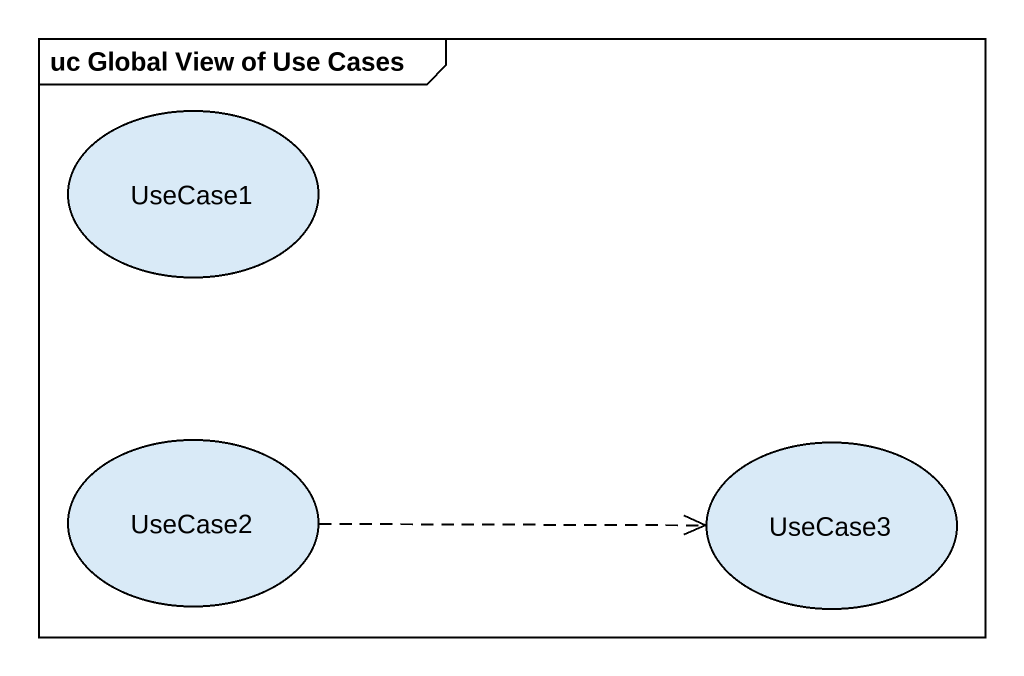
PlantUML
@startuml
mainframe uc Global View of Use Cases
usecase UseCase1
usecase UseCase2
usecase UseCase3
UseCase2 .right.> UseCase3
@enduml
